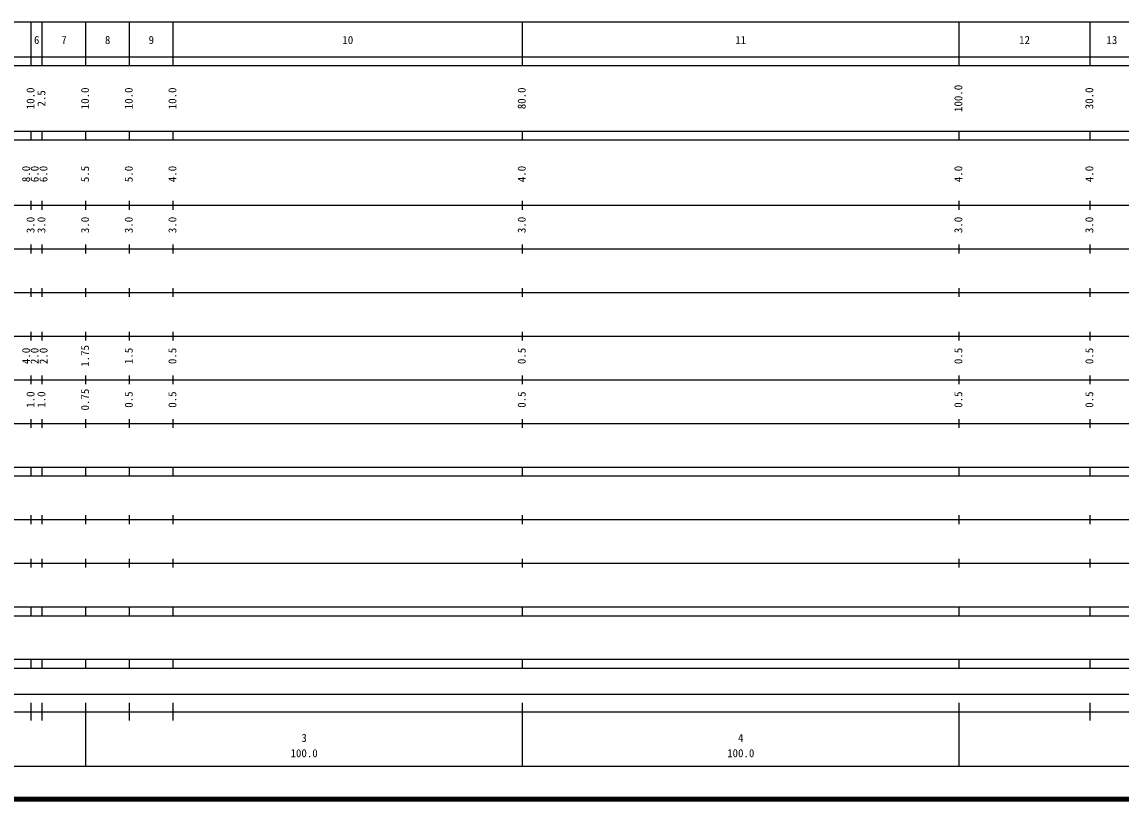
# Model space of a CAD drawing. Units: millimetres on the paper, enlarged 1000 times. Extents: x 40000 to 680000, y 20000 to 380000.
# Drawn here: x 253381 to 505093, y 20000 to 198000 of the extents above; entities that cross this region are included whole.
import ezdxf
from ezdxf.enums import TextEntityAlignment as Align

# ---------------------------------------------------------------- set-up
doc = ezdxf.new("R2010")
doc.units = ezdxf.units.MM
doc.header["$LTSCALE"] = 1000
doc.layers.add('M-TTL', color=2, linetype='Continuous', lineweight=140)
doc.layers.add('M-TTL-BAND', color=7, linetype='Continuous', lineweight=25)
doc.styles.add('ＭＳ ゴシック', font='')
doc.styles.get('ＭＳ ゴシック').set_extended_font_data('MS Gothic')

msp = doc.modelspace()

# ---------------------------------------------------------------- linework, layer by layer
at = {"layer": 'M-TTL'}
msp.add_line((40000, 20000), (680000, 20000), dxfattribs=at)
at = {"layer": 'M-TTL-BAND'}
for p, q in [((68000, 198000), (579000, 198000)), ((255500, 188000), (255500, 198000)), ((258000, 188000), (258000, 198000)), ((268000, 188000), (268000, 198000)), ((278000, 188000), (278000, 198000)), ((288000, 188000), (288000, 198000)), ((368000, 188000), (368000, 198000)), ((468000, 188000), (468000, 198000)), ((498000, 188000), (498000, 198000)), ((40000, 190000), (579000, 190000)), ((40000, 188000), (579000, 188000)), ((40000, 173000), (579000, 173000)), ((255500, 171000), (255500, 173000)), ((258000, 171000), (258000, 173000)), ((268000, 171000), (268000, 173000)), ((278000, 171000), (278000, 173000)), ((288000, 171000), (288000, 173000)), ((368000, 171000), (368000, 173000)), ((468000, 171000), (468000, 173000)), ((498000, 171000), (498000, 173000)), ((40000, 171000), (579000, 171000)), ((255500, 155000), (255500, 157000)), ((258000, 155000), (258000, 157000)), ((268000, 155000), (268000, 157000)), ((278000, 155000), (278000, 157000)), ((288000, 155000), (288000, 157000)), ((368000, 155000), (368000, 157000)), ((468000, 155000), (468000, 157000)), ((498000, 155000), (498000, 157000)), ((40000, 156000), (579000, 156000)), ((46000, 146000), (579000, 146000)), ((255500, 145000), (255500, 147000)), ((258000, 145000), (258000, 147000)), ((268000, 145000), (268000, 147000)), ((278000, 145000), (278000, 147000)), ((288000, 145000), (288000, 147000)), ((368000, 145000), (368000, 147000)), ((468000, 145000), (468000, 147000)), ((498000, 145000), (498000, 147000)), ((52000, 136000), (579000, 136000)), ((255500, 135000), (255500, 137000)), ((258000, 135000), (258000, 137000)), ((268000, 135000), (268000, 137000)), ((278000, 135000), (278000, 137000)), ((288000, 135000), (288000, 137000)), ((368000, 135000), (368000, 137000)), ((468000, 135000), (468000, 137000)), ((498000, 135000), (498000, 137000)), ((46000, 126000), (579000, 126000)), ((255500, 125000), (255500, 127000)), ((258000, 125000), (258000, 127000)), ((268000, 125000), (268000, 127000)), ((278000, 125000), (278000, 127000)), ((288000, 125000), (288000, 127000)), ((368000, 125000), (368000, 127000)), ((468000, 125000), (468000, 127000)), ((498000, 125000), (498000, 127000)), ((52000, 116000), (579000, 116000)), ((255500, 115000), (255500, 117000)), ((258000, 115000), (258000, 117000)), ((268000, 115000), (268000, 117000)), ((278000, 115000), (278000, 117000)), ((288000, 115000), (288000, 117000)), ((368000, 115000), (368000, 117000)), ((468000, 115000), (468000, 117000)), ((498000, 115000), (498000, 117000)), ((46000, 106000), (579000, 106000)), ((255500, 105000), (255500, 107000)), ((258000, 105000), (258000, 107000)), ((268000, 105000), (268000, 107000)), ((278000, 105000), (278000, 107000)), ((288000, 105000), (288000, 107000)), ((368000, 105000), (368000, 107000)), ((468000, 105000), (468000, 107000)), ((498000, 105000), (498000, 107000)), ((40000, 96000), (579000, 96000)), ((255500, 94000), (255500, 96000)), ((258000, 94000), (258000, 96000)), ((268000, 94000), (268000, 96000)), ((278000, 94000), (278000, 96000)), ((288000, 94000), (288000, 96000)), ((368000, 94000), (368000, 96000)), ((468000, 94000), (468000, 96000)), ((498000, 94000), (498000, 96000)), ((40000, 94000), (579000, 94000)), ((49000, 84000), (579000, 84000)), ((255500, 83000), (255500, 85000)), ((258000, 83000), (258000, 85000)), ((268000, 83000), (268000, 85000)), ((278000, 83000), (278000, 85000)), ((288000, 83000), (288000, 85000)), ((368000, 83000), (368000, 85000)), ((468000, 83000), (468000, 85000)), ((498000, 83000), (498000, 85000)), ((40000, 74000), (579000, 74000)), ((255500, 73000), (255500, 75000)), ((258000, 73000), (258000, 75000)), ((268000, 73000), (268000, 75000)), ((278000, 73000), (278000, 75000)), ((288000, 73000), (288000, 75000)), ((368000, 73000), (368000, 75000)), ((468000, 73000), (468000, 75000)), ((498000, 73000), (498000, 75000)), ((40000, 64000), (579000, 64000)), ((255500, 62000), (255500, 64000)), ((258000, 62000), (258000, 64000)), ((268000, 62000), (268000, 64000)), ((278000, 62000), (278000, 64000)), ((288000, 62000), (288000, 64000)), ((368000, 62000), (368000, 64000)), ((468000, 62000), (468000, 64000)), ((498000, 62000), (498000, 64000)), ((40000, 62000), (579000, 62000)), ((40000, 52000), (579000, 52000)), ((255500, 50000), (255500, 52000)), ((258000, 50000), (258000, 52000)), ((268000, 50000), (268000, 52000)), ((278000, 50000), (278000, 52000)), ((288000, 50000), (288000, 52000)), ((368000, 50000), (368000, 52000)), ((468000, 50000), (468000, 52000)), ((498000, 50000), (498000, 52000)), ((40000, 50000), (579000, 50000)), ((71000, 44000), (565000, 44000)), ((255500, 38000), (255500, 42000)), ((258000, 38000), (258000, 42000)), ((268000, 27500), (268000, 42000)), ((278000, 38000), (278000, 42000)), ((288000, 38000), (288000, 42000)), ((368000, 27500), (368000, 42000)), ((468000, 27500), (468000, 42000)), ((498000, 38000), (498000, 42000)), ((40000, 40000), (579000, 40000)), ((68000, 27500), (579000, 27500))]:
    msp.add_line(p, q, dxfattribs=at)

# ---------------------------------------------------------------- texts
at = {"layer": 'M-TTL-BAND', "style": 'ＭＳ ゴシック'}
for s, p in [('6', (256750, 192405)), ('7', (263000, 192405)), ('8', (273000, 192405)), ('9', (283000, 192405)), ('10', (328000, 192405)), ('11', (418000, 192405)), ('12', (483000, 192405)), ('13', (503000, 192405)), ('3', (318000, 32523)), ('4', (418000, 32523)), ('100.0', (318000, 29033)), ('100.0', (418000, 29033))]:
    msp.add_text(s, height=1833, dxfattribs=at).set_placement(p, align=Align.BOTTOM_CENTER)
for s, p in [('10.0', (256790, 180500)), ('2.5', (259290, 180500)), ('10.0', (269290, 180500)), ('10.0', (279290, 180500)), ('10.0', (289290, 180500)), ('80.0', (369290, 180500)), ('100.0', (469290, 180500)), ('30.0', (499290, 180500)), ('8.0', (255790, 163174)), ('6.0', (257739, 163174)), ('6.0', (259760, 163174)), ('5.5', (269290, 163174)), ('5.0', (279290, 163174)), ('4.0', (289290, 163174)), ('4.0', (369290, 163174)), ('4.0', (469290, 163174)), ('4.0', (499290, 163174)), ('3.0', (256790, 151500)), ('3.0', (259290, 151500)), ('3.0', (269290, 151500)), ('3.0', (279290, 151500)), ('3.0', (289290, 151500)), ('3.0', (369290, 151500)), ('3.0', (469290, 151500)), ('3.0', (499290, 151500)), ('1.75', (269290, 121500)), ('4.0', (255790, 121500)), ('2.0', (257719, 121500)), ('2.0', (259785, 121500)), ('1.5', (279290, 121500)), ('0.5', (289290, 121500)), ('0.5', (369290, 121500)), ('0.5', (469290, 121500)), ('0.5', (499290, 121500)), ('0.75', (269290, 111500)), ('1.0', (256790, 111500)), ('1.0', (259290, 111500)), ('0.5', (279290, 111500)), ('0.5', (289290, 111500)), ('0.5', (369290, 111500)), ('0.5', (469290, 111500)), ('0.5', (499290, 111500))]:
    msp.add_text(s, height=1833, rotation=90, dxfattribs=at).set_placement(p, align=Align.BOTTOM_CENTER)

doc.saveas('drawing.dxf')
